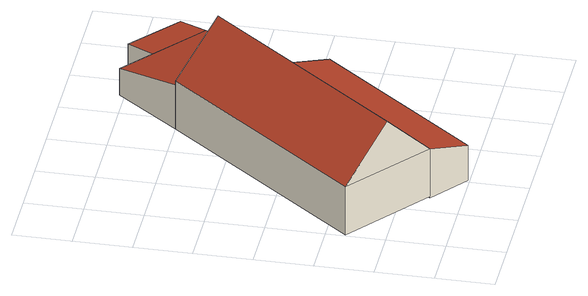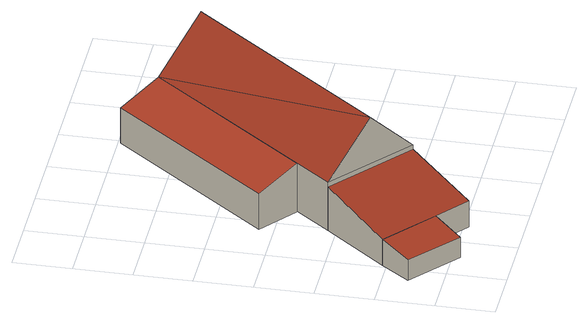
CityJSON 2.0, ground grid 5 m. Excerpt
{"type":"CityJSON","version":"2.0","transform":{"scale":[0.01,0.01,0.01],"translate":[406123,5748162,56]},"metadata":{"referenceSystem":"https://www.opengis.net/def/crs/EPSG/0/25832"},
"CityObjects":{
"building1":{"type":"Building","attributes":{"Gemeindeschluessel":"05515000","Geometrietyp2DReferenz":"3000","function":"31001_2700","roofType":"5000","measuredHeight":9.02},"geometry":[{"type":"Solid","lod":"2","boundaries":[[[[0,1,2,3]],[[4,5,1,0]],[[6,7,5,4]],[[3,2,7,6]],[[8,4,0,9]],[[3,6,8]],[[8,9,3]],[[3,9,0]],[[4,8,6]],[[1,5,7,2]]]],"semantics":{"surfaces":[{"type":"WallSurface"},{"type":"RoofSurface"},{"type":"GroundSurface"}],"values":[[0,0,0,0,1,1,1,0,0,2]]}}]},
"building2":{"type":"Building","attributes":{"Gemeindeschluessel":"05515000","Geometrietyp2DReferenz":"3000","function":"51009_1610","roofType":"2100","measuredHeight":4.68},"geometry":[{"type":"Solid","lod":"2","boundaries":[[[[10,11,12,13]],[[14,15,11,10]],[[16,17,15,14]],[[13,12,17,16]],[[14,10,13,16]],[[11,15,17,12]]]],"semantics":{"surfaces":[{"type":"WallSurface"},{"type":"RoofSurface"},{"type":"GroundSurface"}],"values":[[0,0,0,0,1,2]]}}]},
"building3":{"type":"Building","attributes":{"Gemeindeschluessel":"05515000","Geometrietyp2DReferenz":"3000","function":"51009_1610"},"children":["building3-1","building3-2"]},
"building3-1":{"type":"BuildingPart","attributes":{"roofType":"2100","measuredHeight":2.5},"parents":["building3"],"geometry":[{"type":"Solid","lod":"2","boundaries":[[[[18,19,20,21]],[[22,23,24,25]],[[21,20,23,22]],[[25,26,18,21,22]],[[19,24,23,20]],[[19,18,26,25,24]]]],"semantics":{"surfaces":[{"type":"WallSurface"},{"type":"RoofSurface"},{"type":"GroundSurface"},{"type":"ClosureSurface"}],"values":[[0,0,0,1,2,3]]}}]},
"building3-2":{"type":"BuildingPart","attributes":{"roofType":"2100","measuredHeight":4.19},"parents":["building3"],"geometry":[{"type":"Solid","lod":"2","boundaries":[[[[27,28,29,30]],[[25,24,28,27]],[[31,32,19,18]],[[30,29,32,31]],[[18,26,25,27,30,31]],[[28,24,19,32,29]],[[19,24,25,26,18]]]],"semantics":{"surfaces":[{"type":"WallSurface"},{"type":"RoofSurface"},{"type":"GroundSurface"},{"type":"ClosureSurface"}],"values":[[0,0,0,0,1,2,3]]}}]}
},
"vertices":[
[8,839,564],[8,839,105],[712,274,105],[712,274,564],[1345,2500,564],[1345,2500,105],[2044,1930,564],[2044,1930,105],[1694,2215,1007],[360,557,1007],
[712,274,563],[712,274,95],[1031,18,95],[1031,18,431],[1802,1629,563],[1802,1629,95],[2118,1373,431],[2118,1373,95],
[2488,2469,352],[2488,2469,103],[2672,2713,103],[2672,2713,297],[2247,3066,297],[2247,3066,103],[2049,2825,103],[2049,2825,353],[2244,2667,352],
[1775,3048,353],[1775,3048,103],[1345,2500,103],[1345,2500,523],[2044,1930,523],[2044,1930,103]
]}
